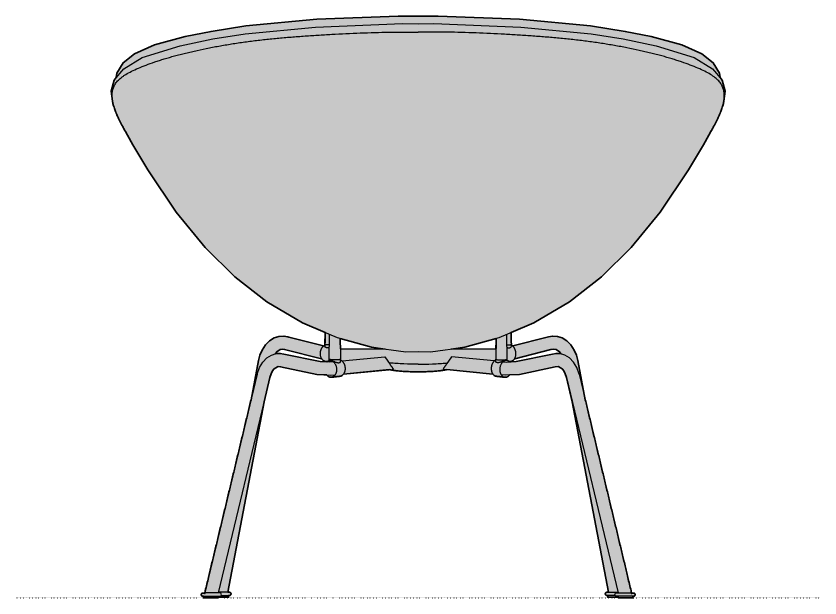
# Model space of a CAD drawing. Header units: millimetres. Extents: x 0 to 2157, y -1316 to 708.
# Drawn here: x 0 to 979, y -1316 to -608 of the extents above; entities that cross this region are included whole.
import ezdxf

# ---------------------------------------------------------------- set-up
doc = ezdxf.new("R2010")
doc.units = ezdxf.units.MM
doc.linetypes.add('Dots', pattern=[1, 0, -1])
doc.layers.add('Blocks', color=7, linetype='Continuous')
doc.layers.add('Blocks$Fill', color=7, linetype='Continuous', true_color=0xffffff)
for name, color, linetype, lineweight, true_color in [('Blocks$Inner', 7, 'Continuous', 25, 0x007f00), ('Blocks$Outline', 7, 'Continuous', 35, 0xff3f3f), ('Groud', 7, 'Dots', 25, 0x243775)]:
    doc.layers.add(name, color=color, linetype=linetype, lineweight=lineweight, true_color=true_color)

# ---------------------------------------------------------------- blocks, each defined once
blk = doc.blocks.new('Pot Back')
at = {"layer": 'Blocks$Fill'}
h = blk.add_hatch(color=256, dxfattribs=at)
h.paths.add_polyline_path([(-36.47, 633.69), (-37.02, 639.04), (-44.95, 651.76), (-58.76, 662.67), (-82.96, 673.7), (-120.54, 683.94), (-151.86, 690), (-194.46, 696.57), (-280.65, 705), (-380.09, 708.55), (-404.07, 708.63), (-428.44, 708.55), (-527.88, 705), (-614.07, 696.57), (-656.67, 690), (-687.99, 683.94), (-725.57, 673.7), (-749.77, 662.67), (-763.58, 651.76), (-771.51, 639.04), (-772.06, 633.69), (-774.74, 630.54), (-778.28, 617.32), (-777.07, 608.12), (-777, 607.47), (-776.82, 606.18), (-776.3, 602.22), (-775.38, 599.52), (-774.78, 597.51), (-774.36, 596.21), (-773.91, 594.9), (-772.92, 592.23), (-772.62, 591.47), (-772.62, 591.45), (-772.53, 591.25), (-771.45, 588.64), (-770.59, 586.7), (-769.23, 583.77), (-767.73, 580.7), (-764.27, 574.1), (-761.94, 569.89), (-733.75, 521.43), (-699.07, 469.96), (-663.89, 426.82), (-627.54, 390.89), (-588.57, 360.67), (-545.25, 335.21), (-517.61, 323.31), (-517.82, 308.8), (-517.82, 306.75), (-562.03, 317.77), (-562.9, 317.88), (-567.76, 318.9), (-573.86, 318.55), (-579.8, 316.61), (-585.36, 313.12), (-590.35, 308.12), (-594.53, 301.66), (-597.09, 295.59), (-598.74, 289.28), (-607.93, 241.18), (-664.33, 6), (-666.77, 5.96), (-666.82, 5.96), (-666.87, 5.95), (-666.91, 5.94), (-666.96, 5.93), (-667.01, 5.92), (-667.06, 5.91), (-667.1, 5.9), (-667.15, 5.89), (-667.2, 5.87), (-667.25, 5.86), (-667.29, 5.84), (-667.34, 5.82), (-667.39, 5.8), (-667.43, 5.78), (-667.48, 5.76), (-667.52, 5.74), (-667.56, 5.71), (-667.61, 5.69), (-667.65, 5.66), (-667.69, 5.63), (-667.73, 5.61), (-667.77, 5.58), (-667.81, 5.55), (-667.85, 5.52), (-667.89, 5.48), (-667.92, 5.45), (-667.96, 5.42), (-667.99, 5.38), (-668.03, 5.35), (-668.06, 5.31), (-668.09, 5.28), (-668.12, 5.24), (-668.15, 5.2), (-668.18, 5.16), (-668.21, 5.12), (-668.24, 5.08), (-668.27, 5.04), (-668.29, 5), (-668.32, 4.96), (-668.34, 4.92), (-668.36, 4.87), (-668.38, 4.83), (-668.41, 4.78), (-668.42, 4.74), (-668.44, 4.69), (-668.46, 4.64), (-668.48, 4.6), (-668.49, 4.55), (-668.5, 4.5), (-668.52, 4.45), (-668.53, 4.4), (-668.54, 4.36), (-668.55, 4.31), (-668.55, 4.26), (-668.56, 4.21), (-668.57, 4.16), (-668.57, 4.11), (-668.57, 4.06), (-668.57, 4.01), (-668.57, 3.96), (-668.57, 3.91), (-668.57, 3.87), (-668.57, 3.82), (-668.56, 3.77), (-668.56, 3.72), (-668.55, 3.67), (-668.54, 3.63), (-668.53, 3.58), (-668.52, 3.53), (-668.51, 3.48), (-668.5, 3.44), (-668.48, 3.39), (-668.47, 3.34), (-668.45, 3.3), (-668.43, 3.25), (-668.42, 3.2), (-668.4, 3.16), (-668.37, 3.11), (-668.35, 3.07), (-668.33, 3.02), (-668.3, 2.98), (-668.28, 2.94), (-668.25, 2.9), (-668.22, 2.85), (-668.19, 2.81), (-668.17, 2.77), (-668.13, 2.74), (-668.1, 2.7), (-668.07, 2.66), (-668.04, 2.62), (-668, 2.59), (-667.97, 2.55), (-667.93, 2.52), (-667.9, 2.49), (-667.86, 2.46), (-667.82, 2.43), (-667.79, 2.4), (-667.75, 2.37), (-667.71, 2.34), (-667.67, 2.31), (-667.63, 2.29), (-667.58, 2.26), (-667.54, 2.24), (-667.5, 2.21), (-667.45, 2.19), (-667.41, 2.17), (-667.36, 2.15), (-667.32, 2.13), (-667.27, 2.12), (-667.22, 2.1), (-667.18, 2.08), (-667.13, 2.07), (-667.08, 2.06), (-667.03, 2.04), (-666.98, 2.03), (-666.93, 2.02), (-666.88, 2.02), (-666.84, 2.01), (-666.79, 2), (-666.74, 2), (-666.69, 2), (-666.64, 1.99), (-666.59, 1.99), (-666.54, 1.99), (-666.49, 2), (-666.44, 2), (-666.4, 2), (-666.35, 2.01), (-665.96, 2.01), (-665.96, 0), (-647.96, 0), (-647.96, 0.87), (-635.27, 0.87), (-635.27, 3.01), (-634.54, 3.01), (-634.49, 3), (-634.44, 2.99), (-634.4, 2.99), (-634.35, 2.98), (-634.3, 2.98), (-634.25, 2.98), (-634.2, 2.98), (-634.15, 2.98), (-634.1, 2.98), (-634.05, 2.99), (-634, 2.99), (-633.95, 3), (-633.9, 3), (-633.85, 3.01), (-633.8, 3.02), (-633.76, 3.03), (-633.71, 3.05), (-633.66, 3.06), (-633.61, 3.07), (-633.56, 3.09), (-633.52, 3.11), (-633.47, 3.13), (-633.43, 3.15), (-633.38, 3.17), (-633.34, 3.19), (-633.29, 3.21), (-633.25, 3.23), (-633.21, 3.26), (-633.17, 3.28), (-633.12, 3.31), (-633.09, 3.34), (-633.05, 3.37), (-633.01, 3.4), (-632.97, 3.43), (-632.93, 3.46), (-632.9, 3.49), (-632.86, 3.52), (-632.83, 3.56), (-632.79, 3.59), (-632.76, 3.63), (-632.73, 3.67), (-632.69, 3.71), (-632.66, 3.75), (-632.63, 3.79), (-632.61, 3.83), (-632.58, 3.87), (-632.55, 3.91), (-632.53, 3.95), (-632.5, 4), (-632.48, 4.04), (-632.46, 4.09), (-632.44, 4.13), (-632.42, 4.18), (-632.4, 4.22), (-632.38, 4.27), (-632.36, 4.32), (-632.35, 4.36), (-632.33, 4.41), (-632.32, 4.46), (-632.31, 4.51), (-632.3, 4.55), (-632.29, 4.6), (-632.29, 4.65), (-632.28, 4.7), (-632.27, 4.75), (-632.27, 4.79), (-632.27, 4.84), (-632.27, 4.89), (-632.27, 4.94), (-632.27, 4.99), (-632.27, 5.04), (-632.27, 5.09), (-632.28, 5.14), (-632.28, 5.19), (-632.29, 5.23), (-632.3, 5.28), (-632.31, 5.33), (-632.32, 5.38), (-632.33, 5.43), (-632.35, 5.48), (-632.36, 5.53), (-632.38, 5.57), (-632.39, 5.62), (-632.41, 5.67), (-632.43, 5.71), (-632.45, 5.76), (-632.47, 5.8), (-632.5, 5.85), (-632.52, 5.89), (-632.55, 5.93), (-632.57, 5.97), (-632.6, 6.01), (-632.63, 6.05), (-632.66, 6.09), (-632.69, 6.13), (-632.72, 6.17), (-632.75, 6.21), (-632.78, 6.24), (-632.81, 6.28), (-632.85, 6.31), (-632.88, 6.35), (-632.92, 6.38), (-632.96, 6.41), (-632.99, 6.44), (-633.03, 6.47), (-633.07, 6.5), (-633.11, 6.53), (-633.15, 6.56), (-633.2, 6.59), (-633.24, 6.61), (-633.28, 6.64), (-633.33, 6.66), (-633.37, 6.68), (-633.42, 6.7), (-633.46, 6.72), (-633.51, 6.74), (-633.56, 6.76), (-633.6, 6.77), (-633.65, 6.79), (-633.7, 6.8), (-633.75, 6.81), (-633.79, 6.83), (-633.84, 6.84), (-633.89, 6.84), (-633.94, 6.85), (-633.99, 6.86), (-634.04, 6.86), (-634.08, 6.87), (-636.13, 6.87), (-592.08, 238.66), (-584.9, 268.59), (-583.5, 272.89), (-581.58, 276.52), (-580.14, 278.41), (-578.47, 280), (-575.01, 281.73), (-571.8, 281.62), (-527.61, 272.25), (-515.74, 271.52), (-515.58, 271.33), (-515.42, 271.14), (-515.25, 270.96), (-515.08, 270.79), (-514.91, 270.62), (-514.73, 270.46), (-514.55, 270.31), (-514.37, 270.16), (-514.19, 270.02), (-514, 269.89), (-513.81, 269.76), (-513.63, 269.64), (-513.44, 269.53), (-513.25, 269.43), (-513.06, 269.33), (-512.86, 269.24), (-512.67, 269.16), (-512.48, 269.08), (-512.29, 269.01), (-512.1, 268.95), (-511.91, 268.9), (-511.72, 268.85), (-511.53, 268.81), (-511.34, 268.78), (-511.15, 268.76), (-510.97, 268.74), (-510.78, 268.72), (-510.6, 268.72), (-510.42, 268.72), (-510.24, 268.72), (-510.06, 268.73), (-509.89, 268.75), (-499.53, 269.95), (-499.39, 269.96), (-499.25, 269.99), (-499.11, 270.01), (-498.97, 270.04), (-498.83, 270.08), (-498.68, 270.11), (-498.54, 270.16), (-498.4, 270.2), (-498.26, 270.25), (-498.11, 270.31), (-497.97, 270.37), (-497.83, 270.44), (-497.69, 270.51), (-497.55, 270.58), (-497.41, 270.66), (-497.27, 270.74), (-497.13, 270.83), (-496.99, 270.92), (-496.85, 271.02), (-496.72, 271.12), (-496.58, 271.23), (-496.45, 271.34), (-496.32, 271.45), (-496.19, 271.57), (-496.06, 271.7), (-495.94, 271.83), (-495.81, 271.96), (-495.69, 272.1), (-495.57, 272.24), (-495.45, 272.39), (-495.34, 272.54), (-495.22, 272.69), (-439.09, 278.06), (-437.71, 277.76), (-436.17, 277.47), (-434.46, 277.19), (-432.6, 276.92), (-428.47, 276.45), (-423.9, 276.05), (-419.06, 275.75), (-414.08, 275.54), (-404.26, 275.38), (-394.45, 275.54), (-389.47, 275.75), (-384.63, 276.05), (-380.06, 276.45), (-375.93, 276.92), (-374.07, 277.19), (-372.36, 277.47), (-370.82, 277.76), (-369.44, 278.06), (-313.31, 272.69), (-313.19, 272.54), (-313.08, 272.39), (-312.96, 272.24), (-312.84, 272.1), (-312.72, 271.96), (-312.59, 271.83), (-312.47, 271.7), (-312.34, 271.57), (-312.21, 271.45), (-312.08, 271.34), (-311.95, 271.23), (-311.81, 271.12), (-311.68, 271.02), (-311.54, 270.92), (-311.4, 270.83), (-311.26, 270.74), (-311.12, 270.66), (-310.98, 270.58), (-310.84, 270.51), (-310.7, 270.44), (-310.56, 270.37), (-310.42, 270.31), (-310.27, 270.25), (-310.13, 270.2), (-309.99, 270.16), (-309.85, 270.11), (-309.7, 270.08), (-309.56, 270.04), (-309.42, 270.01), (-309.28, 269.99), (-309.14, 269.96), (-309, 269.95), (-298.64, 268.75), (-298.47, 268.73), (-298.29, 268.72), (-298.11, 268.72), (-297.93, 268.72), (-297.75, 268.72), (-297.56, 268.74), (-297.38, 268.76), (-297.19, 268.78), (-297, 268.81), (-296.81, 268.85), (-296.62, 268.9), (-296.43, 268.95), (-296.24, 269.01), (-296.05, 269.08), (-295.86, 269.16), (-295.67, 269.24), (-295.47, 269.33), (-295.28, 269.43), (-295.09, 269.53), (-294.9, 269.64), (-294.72, 269.76), (-294.53, 269.89), (-294.34, 270.02), (-294.16, 270.16), (-293.98, 270.31), (-293.8, 270.46), (-293.62, 270.62), (-293.45, 270.79), (-293.28, 270.96), (-293.11, 271.14), (-292.95, 271.33), (-292.79, 271.52), (-280.92, 272.25), (-237.21, 281.62), (-233.52, 281.73), (-230.06, 280), (-228.39, 278.41), (-226.95, 276.52), (-225.03, 272.89), (-223.63, 268.59), (-216.45, 238.66), (-172.4, 6.87), (-174.45, 6.87), (-174.49, 6.86), (-174.54, 6.86), (-174.59, 6.85), (-174.64, 6.84), (-174.69, 6.84), (-174.74, 6.83), (-174.78, 6.81), (-174.83, 6.8), (-174.88, 6.79), (-174.93, 6.77), (-174.97, 6.76), (-175.02, 6.74), (-175.07, 6.72), (-175.11, 6.7), (-175.16, 6.68), (-175.2, 6.66), (-175.25, 6.64), (-175.29, 6.61), (-175.33, 6.59), (-175.38, 6.56), (-175.42, 6.53), (-175.46, 6.5), (-175.5, 6.47), (-175.54, 6.44), (-175.57, 6.41), (-175.61, 6.38), (-175.65, 6.35), (-175.68, 6.31), (-175.72, 6.28), (-175.75, 6.24), (-175.78, 6.21), (-175.81, 6.17), (-175.84, 6.13), (-175.87, 6.09), (-175.9, 6.05), (-175.93, 6.01), (-175.96, 5.97), (-175.98, 5.93), (-176.01, 5.89), (-176.03, 5.85), (-176.06, 5.8), (-176.08, 5.76), (-176.1, 5.71), (-176.12, 5.67), (-176.14, 5.62), (-176.15, 5.57), (-176.17, 5.53), (-176.18, 5.48), (-176.2, 5.43), (-176.21, 5.38), (-176.22, 5.33), (-176.23, 5.28), (-176.24, 5.23), (-176.25, 5.19), (-176.25, 5.14), (-176.26, 5.09), (-176.26, 5.04), (-176.26, 4.99), (-176.26, 4.94), (-176.26, 4.89), (-176.26, 4.84), (-176.26, 4.79), (-176.26, 4.75), (-176.25, 4.7), (-176.24, 4.65), (-176.24, 4.6), (-176.23, 4.55), (-176.22, 4.51), (-176.21, 4.46), (-176.19, 4.41), (-176.18, 4.36), (-176.17, 4.32), (-176.15, 4.27), (-176.13, 4.22), (-176.11, 4.18), (-176.09, 4.13), (-176.07, 4.09), (-176.05, 4.04), (-176.03, 4), (-176, 3.95), (-175.98, 3.91), (-175.95, 3.87), (-175.92, 3.83), (-175.9, 3.79), (-175.87, 3.75), (-175.83, 3.71), (-175.8, 3.67), (-175.77, 3.63), (-175.74, 3.59), (-175.7, 3.56), (-175.67, 3.52), (-175.63, 3.49), (-175.6, 3.46), (-175.56, 3.43), (-175.52, 3.4), (-175.48, 3.37), (-175.44, 3.34), (-175.41, 3.31), (-175.36, 3.28), (-175.32, 3.26), (-175.28, 3.23), (-175.24, 3.21), (-175.19, 3.19), (-175.15, 3.17), (-175.1, 3.15), (-175.06, 3.13), (-175.01, 3.11), (-174.97, 3.09), (-174.92, 3.07), (-174.87, 3.06), (-174.82, 3.05), (-174.77, 3.03), (-174.73, 3.02), (-174.68, 3.01), (-174.63, 3), (-174.58, 3), (-174.53, 2.99), (-174.48, 2.99), (-174.43, 2.98), (-174.38, 2.98), (-174.33, 2.98), (-174.28, 2.98), (-174.23, 2.98), (-174.18, 2.98), (-174.13, 2.99), (-174.09, 2.99), (-174.04, 3), (-173.99, 3.01), (-173.26, 3.01), (-173.26, 0.87), (-160.57, 0.87), (-160.57, 0), (-142.57, 0), (-142.57, 2.01), (-142.18, 2.01), (-142.13, 2), (-142.09, 2), (-142.04, 2), (-141.99, 1.99), (-141.94, 1.99), (-141.89, 1.99), (-141.84, 2), (-141.79, 2), (-141.74, 2), (-141.69, 2.01), (-141.65, 2.02), (-141.6, 2.02), (-141.55, 2.03), (-141.5, 2.04), (-141.45, 2.06), (-141.4, 2.07), (-141.35, 2.08), (-141.31, 2.1), (-141.26, 2.12), (-141.21, 2.13), (-141.17, 2.15), (-141.12, 2.17), (-141.08, 2.19), (-141.03, 2.21), (-140.99, 2.24), (-140.95, 2.26), (-140.9, 2.29), (-140.86, 2.31), (-140.82, 2.34), (-140.78, 2.37), (-140.74, 2.4), (-140.71, 2.43), (-140.67, 2.46), (-140.63, 2.49), (-140.6, 2.52), (-140.56, 2.55), (-140.53, 2.59), (-140.49, 2.62), (-140.46, 2.66), (-140.43, 2.7), (-140.4, 2.74), (-140.36, 2.77), (-140.33, 2.81), (-140.31, 2.85), (-140.28, 2.9), (-140.25, 2.94), (-140.23, 2.98), (-140.2, 3.02), (-140.18, 3.07), (-140.16, 3.11), (-140.13, 3.16), (-140.11, 3.2), (-140.1, 3.25), (-140.08, 3.3), (-140.06, 3.34), (-140.05, 3.39), (-140.03, 3.44), (-140.02, 3.48), (-140.01, 3.53), (-140, 3.58), (-139.99, 3.63), (-139.98, 3.67), (-139.97, 3.72), (-139.97, 3.77), (-139.96, 3.82), (-139.96, 3.87), (-139.96, 3.91), (-139.96, 3.96), (-139.96, 4.01), (-139.96, 4.06), (-139.96, 4.11), (-139.96, 4.16), (-139.97, 4.21), (-139.98, 4.26), (-139.98, 4.31), (-139.99, 4.36), (-140, 4.4), (-140.01, 4.45), (-140.03, 4.5), (-140.04, 4.55), (-140.05, 4.6), (-140.07, 4.64), (-140.09, 4.69), (-140.11, 4.74), (-140.12, 4.78), (-140.15, 4.83), (-140.17, 4.87), (-140.19, 4.92), (-140.21, 4.96), (-140.24, 5), (-140.26, 5.04), (-140.29, 5.08), (-140.32, 5.12), (-140.35, 5.16), (-140.38, 5.2), (-140.41, 5.24), (-140.44, 5.28), (-140.47, 5.31), (-140.5, 5.35), (-140.54, 5.38), (-140.57, 5.42), (-140.61, 5.45), (-140.64, 5.48), (-140.68, 5.52), (-140.72, 5.55), (-140.76, 5.58), (-140.8, 5.61), (-140.84, 5.63), (-140.88, 5.66), (-140.92, 5.69), (-140.97, 5.71), (-141.01, 5.74), (-141.05, 5.76), (-141.1, 5.78), (-141.14, 5.8), (-141.19, 5.82), (-141.24, 5.84), (-141.28, 5.86), (-141.33, 5.87), (-141.38, 5.89), (-141.43, 5.9), (-141.47, 5.91), (-141.52, 5.92), (-141.57, 5.93), (-141.62, 5.94), (-141.66, 5.95), (-141.71, 5.96), (-141.76, 5.96), (-144.2, 6), (-200.6, 241.18), (-209.79, 289.28), (-211.44, 295.59), (-214, 301.66), (-218.18, 308.12), (-223.17, 313.12), (-228.73, 316.61), (-234.67, 318.55), (-240.77, 318.9), (-245.63, 317.88), (-290.71, 306.75), (-290.71, 308.8), (-290.92, 323.31), (-263.28, 335.21), (-219.96, 360.67), (-180.99, 390.89), (-144.64, 426.82), (-109.46, 469.96), (-74.78, 521.43), (-56.74, 551.84), (-46.59, 569.89), (-44.26, 574.1), (-40.8, 580.7), (-39.3, 583.77), (-37.94, 586.7), (-37.08, 588.64), (-36, 591.25), (-35.91, 591.45), (-35.91, 591.47), (-35.61, 592.23), (-34.62, 594.9), (-34.17, 596.21), (-33.75, 597.51), (-33.15, 599.52), (-32.23, 602.22), (-31.71, 606.18), (-31.53, 607.47), (-31.46, 608.12), (-30.25, 617.32), (-33.79, 630.54)], flags=0)
h.paths.add_polyline_path([(-521.86, 291.36), (-521.75, 291.18), (-521.64, 290.99), (-521.52, 290.81), (-521.4, 290.64), (-521.27, 290.47), (-521.14, 290.31), (-521.01, 290.15), (-520.88, 290), (-520.74, 289.85), (-520.6, 289.71), (-520.46, 289.57), (-520.32, 289.44), (-520.17, 289.32), (-520.03, 289.2), (-519.88, 289.08), (-519.73, 288.98), (-519.58, 288.87), (-519.43, 288.78), (-519.27, 288.69), (-519.12, 288.6), (-518.97, 288.53), (-518.81, 288.45), (-518.65, 288.39), (-518.5, 288.32), (-518.34, 288.27), (-518.19, 288.22), (-518.03, 288.17), (-517.88, 288.13), (-517.72, 288.1), (-517.57, 288.07), (-517.41, 288.05), (-517.26, 288.03), (-515.22, 287.81), (-515.35, 287.69), (-515.48, 287.58), (-515.61, 287.46), (-515.74, 287.34), (-523.79, 287.77), (-567.78, 297.06), (-572.23, 297.83), (-577.08, 297.61), (-578.51, 297.18), (-577.8, 298.19), (-576, 300.09), (-574.17, 301.49), (-572.37, 302.4), (-569.52, 302.96), (-567.08, 302.57)], flags=0)
h.paths.add_polyline_path([(-499.05, 303.37), (-499.22, 315.95), (-461.02, 305.27), (-444.66, 303.16)], flags=0)
h.paths.add_polyline_path([(-286.67, 291.36), (-242.51, 302.37), (-239.01, 302.96), (-236.16, 302.4), (-234.36, 301.49), (-232.53, 300.09), (-230.73, 298.19), (-230.02, 297.18), (-231.45, 297.61), (-236.3, 297.83), (-240.75, 297.06), (-284.74, 287.77), (-292.79, 287.34), (-292.92, 287.46), (-293.05, 287.58), (-293.18, 287.69), (-293.31, 287.81), (-291.27, 288.03), (-291.12, 288.05), (-290.96, 288.07), (-290.81, 288.1), (-290.65, 288.13), (-290.5, 288.17), (-290.34, 288.22), (-290.19, 288.27), (-290.03, 288.32), (-289.88, 288.39), (-289.72, 288.45), (-289.56, 288.53), (-289.41, 288.6), (-289.26, 288.69), (-289.1, 288.78), (-288.95, 288.87), (-288.8, 288.98), (-288.65, 289.08), (-288.5, 289.2), (-288.36, 289.32), (-288.21, 289.44), (-288.07, 289.57), (-287.93, 289.71), (-287.79, 289.85), (-287.65, 290), (-287.52, 290.15), (-287.39, 290.31), (-287.26, 290.47), (-287.13, 290.64), (-287.01, 290.81), (-286.89, 290.99), (-286.78, 291.18)], flags=0)
h.paths.add_polyline_path([(-309.48, 303.37), (-363.87, 303.16), (-347.51, 305.27), (-309.31, 315.95)], flags=0)
at = {"layer": 'Blocks$Inner'}
for p, q in [((-499.22, 315.95), (-498.89, 290.69)), ((-309.31, 315.95), (-309.64, 290.69)), ((-523.76, 287.77), (-567.78, 297.06)), ((-499.05, 303.37), (-444.66, 303.16)), ((-309.48, 303.37), (-363.87, 303.16)), ((-284.77, 287.77), (-240.75, 297.06)), ((-511.97, 287.13), (-523.79, 287.77)), ((-515.22, 287.81), (-517.26, 288.03)), ((-507.59, 287.57), (-511.97, 287.13)), ((-498.89, 288.35), (-498.89, 290.69)), ((-497.06, 288.61), (-445.05, 293.78)), ((-311.47, 288.61), (-363.48, 293.78)), ((-309.64, 288.35), (-309.64, 290.69)), ((-300.94, 287.57), (-296.56, 287.13)), ((-296.56, 287.13), (-284.74, 287.77)), ((-293.31, 287.81), (-291.27, 288.03)), ((-495.22, 272.69), (-435.55, 278.4)), ((-313.31, 272.69), (-372.98, 278.4)), ((-510.53, 271.23), (-505.43, 271.72)), ((-499.53, 269.95), (-509.89, 268.75)), ((-309, 269.95), (-298.64, 268.75)), ((-298, 271.23), (-303.1, 271.72)), ((-636.13, 6.87), (-592.07, 238.68)), ((-172.4, 6.87), (-216.46, 238.68)), ((-666.35, 2.01), (-646.2, 2.01)), ((-644.2, 3.01), (-634.54, 3.01)), ((-164.33, 3.01), (-173.99, 3.01)), ((-142.18, 2.01), (-162.33, 2.01))]:
    blk.add_line(p, q, dxfattribs=at)
for points in [[(-772.06, 633.69), (-771.51, 639.04), (-763.58, 651.76), (-749.77, 662.67), (-725.57, 673.7), (-687.99, 683.94), (-656.67, 690), (-614.07, 696.57), (-527.88, 705), (-428.44, 708.55), (-404.07, 708.63), (-380.09, 708.55), (-280.65, 705), (-194.46, 696.57), (-151.86, 690), (-120.54, 683.94), (-82.96, 673.7), (-58.76, 662.67), (-44.95, 651.76), (-37.02, 639.04), (-36.47, 633.69)], [(-772.25, 590.55), (-772.62, 591.45), (-776.3, 602.22), (-778.28, 617.32), (-774.74, 630.54), (-762.96, 644.4), (-740.52, 658.15), (-694.25, 672.56), (-654.25, 681), (-615.19, 686.9), (-529.24, 695.31), (-423.41, 699.47), (-404.26, 699.1), (-385.11, 699.47), (-279.29, 695.31), (-193.34, 686.9), (-154.28, 681), (-114.28, 672.56), (-68.01, 658.15), (-45.57, 644.4), (-33.79, 630.54), (-30.25, 617.32), (-32.23, 602.22), (-35.91, 591.45), (-36.28, 590.55)], [(-761.97, 569.94), (-761.94, 569.89), (-761, 568.21), (-758.47, 563.68), (-751.79, 551.84), (-733.75, 521.43), (-699.07, 469.96), (-663.89, 426.82), (-627.54, 390.89), (-588.57, 360.67), (-545.25, 335.21), (-502.88, 316.97), (-461.02, 305.27), (-419.14, 299.86), (-404.26, 300.21), (-389.39, 299.86), (-347.51, 305.27), (-305.65, 316.97), (-263.28, 335.21), (-219.96, 360.67), (-180.99, 390.89), (-144.64, 426.82), (-109.46, 469.96), (-74.78, 521.43), (-56.74, 551.84), (-50.06, 563.68), (-47.53, 568.21), (-46.59, 569.89), (-46.56, 569.94)], [(-517.82, 306.46), (-517.82, 308.8), (-517.61, 323.31)], [(-290.71, 306.46), (-290.71, 308.8), (-290.92, 323.31)], [(-607.93, 241.15), (-598.74, 289.28), (-597.09, 295.59), (-594.53, 301.66), (-590.35, 308.12), (-585.36, 313.12), (-579.8, 316.61), (-573.86, 318.55), (-567.76, 318.9), (-562.9, 317.88), (-562.03, 317.77), (-517.82, 306.75)], [(-512.89, 289), (-512.88, 290.69), (-512.48, 321.11)], [(-295.64, 289), (-295.65, 290.69), (-296.05, 321.11)], [(-200.6, 241.15), (-209.79, 289.28), (-211.44, 295.59), (-214, 301.66), (-218.18, 308.12), (-223.17, 313.12), (-228.73, 316.61), (-234.67, 318.55), (-240.77, 318.9), (-245.63, 317.88), (-290.71, 306.75)], [(-600.41, 272.51), (-597.63, 280.5), (-593.59, 287.23), (-588.6, 292.39), (-583.04, 295.82), (-577.08, 297.61), (-572.23, 297.83), (-567.78, 297.06)], [(-578.58, 297.09), (-577.8, 298.19), (-576, 300.09), (-574.17, 301.49), (-572.37, 302.4), (-569.52, 302.96), (-567.08, 302.57), (-521.86, 291.36)], [(-229.95, 297.09), (-230.73, 298.19), (-232.53, 300.09), (-234.36, 301.49), (-236.16, 302.4), (-239.01, 302.96), (-242.51, 302.37), (-286.67, 291.36)], [(-208.12, 272.51), (-210.9, 280.5), (-214.94, 287.23), (-219.93, 292.39), (-225.49, 295.82), (-231.45, 297.61), (-236.3, 297.83), (-240.75, 297.06)], [(-527.6, 272.24), (-571.8, 281.62), (-575.01, 281.73), (-578.47, 280), (-580.14, 278.41), (-581.58, 276.52), (-583.5, 272.89), (-584.9, 268.59), (-647.87, 6)], [(-237.21, 281.62), (-280.93, 272.24)], [(-237.21, 281.62), (-233.52, 281.73), (-230.06, 280), (-228.39, 278.41), (-226.95, 276.52), (-225.03, 272.89), (-223.63, 268.59), (-160.66, 6)], [(-600.41, 272.5), (-664.33, 6), (-666.77, 5.96)], [(-527.61, 272.25), (-510.69, 271.21), (-510.53, 271.23)], [(-280.92, 272.25), (-297.84, 271.21), (-298, 271.23)], [(-208.12, 272.5), (-144.2, 6), (-141.76, 5.96)], [(-647.96, 2.01), (-647.96, 0), (-665.96, 0), (-665.96, 2.01)], [(-645.74, 6), (-647.8, 6), (-664.33, 6)], [(-635.27, 3.01), (-635.27, 0.87), (-647.96, 0.87)], [(-634.08, 6.87), (-636.14, 6.87), (-647.67, 6.87)], [(-174.45, 6.87), (-172.39, 6.87), (-160.86, 6.87)], [(-173.26, 3.01), (-173.26, 0.87), (-160.57, 0.87)], [(-162.79, 6), (-160.73, 6), (-144.2, 6)], [(-160.57, 2.01), (-160.57, 0), (-142.57, 0), (-142.57, 2.01)]]:
    blk.add_lwpolyline(points, dxfattribs=at)
for centre, radius, start, end in [((-666.59, 3.98), 1.99, 95.30542, 276.8883), ((-645.94, 4), 2.01, 262.70793, 84.31414), ((-634.21, 4.93), 1.95, 260.32259, 86.20787)]:
    blk.add_arc(centre, radius, start, end, dxfattribs=at)
at = {"layer": 'Blocks$Inner', "extrusion": (0, 0, -1)}
for centre, radius, start, end in [((174.32, 4.93), 1.95, 260.32259, 86.20787), ((162.59, 4), 2.01, 262.70793, 84.31414), ((141.94, 3.98), 1.99, 95.30542, 276.8883)]:
    blk.add_arc(centre, radius, start, end, dxfattribs=at)
at = {"layer": 'Blocks$Inner'}
for points, knots in [([(-760.2, 566.83), (-761.67, 569.38), (-764.37, 574.21), (-767.83, 580.8), (-770.68, 586.78), (-773, 592.27), (-774.87, 597.55), (-775.99, 601.72), (-776.64, 605), (-777.02, 607.47), (-777.25, 609.9), (-777.29, 612.22), (-777.16, 614.49), (-776.89, 616.8), (-776.42, 619.06), (-775.7, 621.19), (-774.76, 623.3), (-773.62, 625.47), (-772.22, 627.61), (-770.5, 629.62), (-768.45, 631.58), (-766.12, 633.62), (-763.46, 635.65), (-759.48, 638.26), (-753.63, 641.38), (-745.4, 645.17), (-735.96, 648.95), (-727.16, 652.15), (-719.6, 654.64), (-713.65, 656.49), (-707.46, 658.31), (-701.07, 660.13), (-694.47, 661.89), (-687.62, 663.56), (-680.59, 665.19), (-671.05, 667.38), (-658.71, 669.96), (-643.37, 672.84), (-630.24, 675.03), (-619.51, 676.61), (-611.4, 677.75), (-603.22, 678.8), (-594.93, 679.72), (-586.59, 680.58), (-578.21, 681.43), (-569.78, 682.23), (-558.45, 683.18), (-544.2, 684.24), (-526.99, 685.43), (-503.88, 686.77), (-474.79, 688.3), (-439.6, 689.1), (-416.1, 689.21), (-404.32, 689.15)], [0.40625, 0.40625, 0.40625, 0.40625, 0.421875, 0.4375, 0.453125, 0.46875, 0.484375, 0.5, 0.5078125, 0.515625, 0.5234375, 0.53125, 0.5390625, 0.546875, 0.5546875, 0.5625, 0.5703125, 0.578125, 0.5859375, 0.59375, 0.6015625, 0.609375, 0.6171875, 0.625, 0.640625, 0.65625, 0.671875, 0.6875, 0.6953125, 0.703125, 0.7109375, 0.71875, 0.7265625, 0.734375, 0.7421875, 0.75, 0.765625, 0.78125, 0.796875, 0.8046875, 0.8125, 0.8203125, 0.828125, 0.8359375, 0.84375, 0.8515625, 0.859375, 0.875, 0.890625, 0.90625, 0.9375, 0.96875, 1, 1, 1, 1]), ([(-48.33, 566.83), (-46.86, 569.38), (-44.16, 574.21), (-40.7, 580.8), (-37.85, 586.78), (-35.53, 592.27), (-33.66, 597.55), (-32.54, 601.72), (-31.88, 605), (-31.51, 607.47), (-31.28, 609.9), (-31.24, 612.22), (-31.37, 614.49), (-31.64, 616.8), (-32.11, 619.06), (-32.83, 621.19), (-33.77, 623.3), (-34.91, 625.47), (-36.31, 627.61), (-38.03, 629.62), (-40.08, 631.58), (-42.41, 633.62), (-45.07, 635.65), (-49.05, 638.26), (-54.9, 641.38), (-63.13, 645.17), (-72.57, 648.95), (-81.37, 652.15), (-88.93, 654.64), (-94.88, 656.49), (-101.07, 658.31), (-107.46, 660.13), (-114.06, 661.89), (-120.91, 663.56), (-127.94, 665.19), (-137.48, 667.38), (-149.82, 669.96), (-165.16, 672.84), (-178.29, 675.03), (-189.02, 676.61), (-197.13, 677.75), (-205.31, 678.8), (-213.6, 679.72), (-221.94, 680.58), (-230.32, 681.43), (-238.75, 682.23), (-250.08, 683.18), (-264.33, 684.24), (-281.54, 685.43), (-304.65, 686.77), (-333.74, 688.3), (-368.93, 689.1), (-392.43, 689.21), (-404.21, 689.15)], [0.40625, 0.40625, 0.40625, 0.40625, 0.421875, 0.4375, 0.453125, 0.46875, 0.484375, 0.5, 0.5078125, 0.515625, 0.5234375, 0.53125, 0.5390625, 0.546875, 0.5546875, 0.5625, 0.5703125, 0.578125, 0.5859375, 0.59375, 0.6015625, 0.609375, 0.6171875, 0.625, 0.640625, 0.65625, 0.671875, 0.6875, 0.6953125, 0.703125, 0.7109375, 0.71875, 0.7265625, 0.734375, 0.7421875, 0.75, 0.765625, 0.78125, 0.796875, 0.8046875, 0.8125, 0.8203125, 0.828125, 0.8359375, 0.84375, 0.8515625, 0.859375, 0.875, 0.890625, 0.90625, 0.9375, 0.96875, 1, 1, 1, 1]), ([(-514.32, 304.62), (-514.52, 304.61), (-514.91, 304.6), (-515.64, 304.67), (-516.28, 304.83), (-516.81, 305.07), (-517.14, 305.27), (-517.37, 305.45), (-517.5, 305.58), (-517.56, 305.65), (-517.59, 305.69), (-517.82, 306.46)], [0.25, 0.25, 0.25, 0.25, 0.28125, 0.3125, 0.375, 0.40625, 0.4375, 0.46875, 0.484375, 0.4921875, 0.5, 0.5, 0.5, 0.5]), ([(-515.81, 308.25), (-516.18, 308.3), (-516.94, 308.4), (-517.43, 308.53), (-517.61, 308.61)], [0.6597569, 0.6597569, 0.6597569, 0.6597569, 0.7756667, 0.9899524, 0.9899524, 0.9899524, 0.9899524]), ([(-512.66, 308.05), (-513.02, 308.06), (-513.88, 308.1), (-514.94, 308.17), (-515.58, 308.23), (-515.81, 308.25)], [0.3243737, 0.3243737, 0.3243737, 0.3243737, 0.4285714, 0.5714286, 0.6597569, 0.6597569, 0.6597569, 0.6597569]), ([(-512.7, 304.89), (-512.86, 304.84), (-513.19, 304.77), (-513.72, 304.68), (-514.13, 304.63), (-514.32, 304.62)], [0.17112841, 0.17112841, 0.17112841, 0.17112841, 0.1875, 0.21875, 0.25, 0.25, 0.25, 0.25]), ([(-295.87, 308.05), (-295.51, 308.06), (-294.65, 308.1), (-293.59, 308.17), (-292.95, 308.23), (-292.72, 308.25)], [0.3243737, 0.3243737, 0.3243737, 0.3243737, 0.4285714, 0.5714286, 0.6597569, 0.6597569, 0.6597569, 0.6597569]), ([(-295.83, 304.89), (-295.67, 304.84), (-295.34, 304.77), (-294.81, 304.68), (-294.4, 304.63), (-294.21, 304.62)], [0.17112841, 0.17112841, 0.17112841, 0.17112841, 0.1875, 0.21875, 0.25, 0.25, 0.25, 0.25]), ([(-294.21, 304.62), (-294.01, 304.61), (-293.62, 304.6), (-292.89, 304.67), (-292.25, 304.83), (-291.72, 305.07), (-291.39, 305.27), (-291.16, 305.45), (-291.03, 305.58), (-290.97, 305.65), (-290.94, 305.69), (-290.71, 306.46)], [0.25, 0.25, 0.25, 0.25, 0.28125, 0.3125, 0.375, 0.40625, 0.4375, 0.46875, 0.484375, 0.4921875, 0.5, 0.5, 0.5, 0.5]), ([(-292.72, 308.25), (-292.35, 308.3), (-291.59, 308.4), (-291.1, 308.53), (-290.92, 308.61)], [0.6597569, 0.6597569, 0.6597569, 0.6597569, 0.7756667, 0.9899524, 0.9899524, 0.9899524, 0.9899524]), ([(-509.41, 290.02), (-509.85, 290.05), (-510.7, 290.12), (-511.73, 290.25), (-512.46, 290.41), (-512.8, 290.55), (-512.87, 290.64), (-512.88, 290.67)], [26.5894851, 26.5894851, 26.5894851, 26.5894851, 26.7323423, 26.8751994, 27.0180565, 27.1609137, 27.2353005, 27.2353005, 27.2353005, 27.2353005]), ([(-511.96, 289.14), (-511.92, 289.15), (-511.64, 289.19), (-511.01, 289.22), (-509.9, 289.09), (-509.01, 288.85), (-508.54, 288.69)], [0.8018111, 0.8018111, 0.8018111, 0.8018111, 0.8125, 0.875, 0.9375, 1, 1, 1, 1]), ([(-501.56, 290.08), (-501.72, 290.07), (-502.26, 290.03), (-503.33, 289.96), (-505.11, 289.91), (-506.91, 289.92), (-508.11, 289.96), (-508.54, 289.98)], [25.8405014, 25.8405014, 25.8405014, 25.8405014, 25.8792009, 26.022058, 26.1649151, 26.3792009, 26.5048581, 26.5048581, 26.5048581, 26.5048581]), ([(-508.54, 288.69), (-508, 288.53), (-506.98, 288.16), (-505.6, 287.58), (-504.55, 287.15), (-503.87, 286.9), (-503.49, 286.78), (-503.12, 286.67), (-502.65, 286.56), (-501.89, 286.45), (-500.95, 286.43), (-500.13, 286.58), (-499.61, 286.8), (-499.2, 287.06), (-498.88, 287.56), (-498.81, 288.07), (-498.89, 288.35)], [1, 1, 1, 1, 1.0625, 1.125, 1.1875, 1.21875, 1.234375, 1.25, 1.28125, 1.3125, 1.375, 1.4375, 1.46875, 1.5, 1.5625, 1.625, 1.625, 1.625, 1.625]), ([(-499.83, 290.3), (-500.09, 290.25), (-500.62, 290.17), (-501.28, 290.11), (-501.56, 290.08)], [25.5994652, 25.5994652, 25.5994652, 25.5994652, 25.7423223, 25.8405014, 25.8405014, 25.8405014, 25.8405014]), ([(-498.89, 290.69), (-498.89, 290.64), (-499, 290.5), (-499.45, 290.37), (-499.83, 290.3)], [25.2636999, 25.2636999, 25.2636999, 25.2636999, 25.3851795, 25.5994652, 25.5994652, 25.5994652, 25.5994652]), ([(-445.05, 293.78), (-438.63, 284.55), (-438.49, 284.34), (-438.18, 283.85), (-437.93, 283.47), (-437.76, 283.21)], [0, 0, 0, 0, 0.0625, 0.125, 0.25, 0.25, 0.25, 0.25]), ([(-363.48, 293.78), (-369.9, 284.55), (-370.04, 284.34), (-370.35, 283.85), (-370.6, 283.47), (-370.77, 283.21)], [0, 0, 0, 0, 0.0625, 0.125, 0.25, 0.25, 0.25, 0.25]), ([(-299.99, 288.69), (-300.53, 288.53), (-301.55, 288.16), (-302.93, 287.58), (-303.98, 287.15), (-304.66, 286.9), (-305.04, 286.78), (-305.41, 286.67), (-305.88, 286.56), (-306.64, 286.45), (-307.58, 286.43), (-308.4, 286.58), (-308.92, 286.8), (-309.33, 287.06), (-309.65, 287.56), (-309.72, 288.07), (-309.64, 288.35)], [1, 1, 1, 1, 1.0625, 1.125, 1.1875, 1.21875, 1.234375, 1.25, 1.28125, 1.3125, 1.375, 1.4375, 1.46875, 1.5, 1.5625, 1.625, 1.625, 1.625, 1.625]), ([(-309.64, 290.69), (-309.64, 290.64), (-309.53, 290.5), (-309.08, 290.37), (-308.7, 290.3)], [25.2636999, 25.2636999, 25.2636999, 25.2636999, 25.3851795, 25.5994652, 25.5994652, 25.5994652, 25.5994652]), ([(-308.7, 290.3), (-308.44, 290.25), (-307.91, 290.17), (-307.25, 290.11), (-306.97, 290.08)], [25.5994652, 25.5994652, 25.5994652, 25.5994652, 25.7423223, 25.8405014, 25.8405014, 25.8405014, 25.8405014]), ([(-306.97, 290.08), (-306.81, 290.07), (-306.27, 290.03), (-305.2, 289.96), (-303.42, 289.91), (-301.62, 289.92), (-300.42, 289.96), (-299.99, 289.98)], [25.8405014, 25.8405014, 25.8405014, 25.8405014, 25.8792009, 26.022058, 26.1649151, 26.3792009, 26.5048581, 26.5048581, 26.5048581, 26.5048581]), ([(-296.57, 289.14), (-296.61, 289.15), (-296.89, 289.19), (-297.52, 289.22), (-298.63, 289.09), (-299.52, 288.85), (-299.99, 288.69)], [0.8018111, 0.8018111, 0.8018111, 0.8018111, 0.8125, 0.875, 0.9375, 1, 1, 1, 1]), ([(-299.12, 290.02), (-298.68, 290.05), (-297.83, 290.12), (-296.8, 290.25), (-296.07, 290.41), (-295.73, 290.55), (-295.66, 290.64), (-295.65, 290.67)], [26.5894851, 26.5894851, 26.5894851, 26.5894851, 26.7323423, 26.8751994, 27.0180565, 27.1609137, 27.2353005, 27.2353005, 27.2353005, 27.2353005]), ([(-435.76, 280.58), (-435.66, 280.46), (-435.48, 280.24), (-435.27, 279.92), (-435.14, 279.66), (-435.06, 279.49), (-435.03, 279.39), (-435.01, 279.32), (-434.99, 279.26), (-434.96, 279.17), (-434.91, 279.03), (-434.87, 278.85), (-434.89, 278.69), (-434.97, 278.6), (-435.04, 278.55), (-435.1, 278.52), (-435.17, 278.49), (-435.28, 278.45), (-435.47, 278.41), (-435.66, 278.39), (-435.79, 278.39)], [0.75, 0.75, 0.75, 0.75, 0.78125, 0.8125, 0.84375, 0.859375, 0.8671875, 0.875, 0.8828125, 0.890625, 0.90625, 0.9375, 0.96875, 0.984375, 0.9921875, 1, 1.0078125, 1.015625, 1.03125, 1.0560411, 1.0560411, 1.0560411, 1.0560411]), ([(-372.77, 280.58), (-372.87, 280.46), (-373.05, 280.24), (-373.26, 279.92), (-373.39, 279.66), (-373.47, 279.49), (-373.5, 279.39), (-373.52, 279.32), (-373.54, 279.26), (-373.57, 279.17), (-373.62, 279.03), (-373.66, 278.85), (-373.64, 278.69), (-373.56, 278.6), (-373.49, 278.55), (-373.43, 278.52), (-373.36, 278.49), (-373.25, 278.45), (-373.06, 278.41), (-372.87, 278.39), (-372.74, 278.39)], [0.75, 0.75, 0.75, 0.75, 0.78125, 0.8125, 0.84375, 0.859375, 0.8671875, 0.875, 0.8828125, 0.890625, 0.90625, 0.9375, 0.96875, 0.984375, 0.9921875, 1, 1.0078125, 1.015625, 1.03125, 1.0560411, 1.0560411, 1.0560411, 1.0560411])]:
    blk.add_open_spline(points, degree=3, knots=knots, dxfattribs=at)
for points, weights in [([(-521.98, 303.58), (-520.89, 305.8), (-519.22, 307.1)], [0.874364478246, 0.840755293082, 0.86142377693]), ([(-286.55, 303.58), (-287.64, 305.8), (-289.31, 307.1)], [0.874364478246, 0.840755293082, 0.86142377693]), ([(-493.58, 276.58), (-494.88, 270.48), (-499.53, 269.95)], [0.879868498434, 0.79147474435, 1]), ([(-404.27, 275.38), (-427.89, 275.38), (-439.09, 278.06)], [0.999979232008, 0.801600211093, 0.871986836726]), ([(-404.26, 275.38), (-404.27, 275.38), (-404.27, 275.38)], [1, 0.999989615636, 0.999979232008]), ([(-369.44, 278.06), (-380.64, 275.38), (-404.26, 275.38)], [0.871986836726, 0.801600211093, 0.999979232008]), ([(-404.26, 275.38), (-404.26, 275.38), (-404.26, 275.38)], [0.999979232008, 0.999989615636, 1]), ([(-314.95, 276.58), (-313.65, 270.48), (-309, 269.95)], [0.879868498434, 0.79147474435, 1])]:
    blk.add_rational_spline(points, weights, degree=2, dxfattribs=at)
for points in [[(-517.61, 308.61), (-517.74, 308.66), (-517.81, 308.72), (-517.82, 308.78)], [(-290.92, 308.61), (-290.79, 308.66), (-290.72, 308.72), (-290.71, 308.78)], [(-508.54, 289.98), (-508.86, 289.99), (-509.14, 290.01), (-509.41, 290.02)], [(-439.02, 286.1), (-439.27, 286.12), (-439.51, 286.14), (-439.76, 286.17)], [(-421.84, 285), (-427.78, 285.24), (-433.68, 285.61), (-439.02, 286.1)], [(-404.26, 284.66), (-409.9, 284.66), (-415.89, 284.76), (-421.84, 285)], [(-404.27, 284.66), (-398.63, 284.66), (-392.64, 284.76), (-386.69, 285)], [(-386.69, 285), (-380.75, 285.24), (-374.85, 285.61), (-369.51, 286.1)], [(-369.51, 286.1), (-369.26, 286.12), (-369.02, 286.14), (-368.77, 286.17)], [(-299.99, 289.98), (-299.67, 289.99), (-299.39, 290.01), (-299.12, 290.02)], [(-437.76, 283.21), (-437.58, 282.96), (-437.22, 282.43), (-436.67, 281.71), (-436.21, 281.12), (-435.91, 280.76), (-435.76, 280.58)], [(-370.77, 283.21), (-370.95, 282.96), (-371.31, 282.43), (-371.86, 281.71), (-372.32, 281.12), (-372.62, 280.76), (-372.77, 280.58)]]:
    blk.add_open_spline(points, degree=3, dxfattribs=at)
for points, weights, knots in [([(-517.26, 288.03), (-524.39, 288.81), (-523.28, 299), (-523.01, 301.47), (-521.98, 303.58)], [1, 0.707106781187, 1, 0.908759488307, 0.874364478246], [2.050551, 2.050551, 2.050551, 3.621347, 3.621347, 4.110673, 4.110673, 4.110673]), ([(-291.27, 288.03), (-284.14, 288.81), (-285.25, 299), (-285.52, 301.47), (-286.55, 303.58)], [1, 0.707106781187, 1, 0.908759488307, 0.874364478246], [2.050551, 2.050551, 2.050551, 3.621347, 3.621347, 4.110673, 4.110673, 4.110673]), ([(-515.74, 287.34), (-514.2, 288.89), (-512.24, 289.12), (-504.92, 289.96), (-503.75, 279.78), (-503.48, 277.51), (-503.94, 275.38)], [0.868482040555, 0.900310744773, 1, 0.707106781187, 1, 0.915632036837, 0.879868498434], [5.748548, 5.748548, 5.748548, 6.283185, 6.283185, 7.853982, 7.853982, 8.30645, 8.30645, 8.30645]), ([(-498.89, 289.81), (-494.16, 287.67), (-493.39, 280.97), (-493.13, 278.71), (-493.58, 276.58)], [0.884850537766, 0.785852865577, 1, 0.915632036837, 0.879868498434], [0.422318, 0.422318, 0.422318, 1.570796, 1.570796, 2.023265, 2.023265, 2.023265]), ([(-309.64, 289.81), (-314.37, 287.67), (-315.14, 280.97), (-315.4, 278.71), (-314.95, 276.58)], [0.884850537766, 0.785852865577, 1, 0.915632036837, 0.879868498434], [0.422318, 0.422318, 0.422318, 1.570796, 1.570796, 2.023265, 2.023265, 2.023265]), ([(-292.79, 287.34), (-294.33, 288.89), (-296.29, 289.12), (-303.61, 289.96), (-304.78, 279.78), (-305.05, 277.51), (-304.59, 275.38)], [0.868482040555, 0.900310744773, 1, 0.707106781187, 1, 0.915632036837, 0.879868498434], [5.748548, 5.748548, 5.748548, 6.283185, 6.283185, 7.853982, 7.853982, 8.30645, 8.30645, 8.30645]), ([(-503.94, 275.38), (-505.24, 269.29), (-509.89, 268.75), (-513.17, 268.37), (-515.74, 271.52)], [0.879868498434, 0.79147474435, 1, 0.843574190789, 0.854233395608], [8.30645, 8.30645, 8.30645, 9.424778, 9.424778, 10.263695, 10.263695, 10.263695]), ([(-304.59, 275.38), (-303.29, 269.29), (-298.64, 268.75), (-295.36, 268.37), (-292.79, 271.52)], [0.879868498434, 0.79147474435, 1, 0.843574190789, 0.854233395608], [8.30645, 8.30645, 8.30645, 9.424778, 9.424778, 10.263695, 10.263695, 10.263695])]:
    blk.add_rational_spline(points, weights, degree=2, knots=knots, dxfattribs=at)
at = {"layer": 'Blocks$Outline'}
for points in [[(-36.47, 633.69), (-37.02, 639.04), (-44.95, 651.76), (-58.76, 662.67), (-82.96, 673.7), (-120.54, 683.94), (-151.86, 690), (-194.46, 696.57), (-280.65, 705), (-380.09, 708.55), (-404.07, 708.63), (-428.44, 708.55), (-527.88, 705), (-614.07, 696.57), (-656.67, 690), (-687.99, 683.94), (-725.57, 673.7), (-749.77, 662.67), (-763.58, 651.76), (-771.51, 639.04), (-772.06, 633.69)], [(-772.06, 633.69), (-774.74, 630.54), (-778.28, 617.32), (-777.07, 608.12)], [(-31.46, 608.12), (-30.25, 617.32), (-33.79, 630.54), (-36.47, 633.69)], [(-776.82, 606.18), (-776.3, 602.22), (-775.38, 599.52)], [(-33.15, 599.52), (-32.23, 602.22), (-31.71, 606.18)], [(-772.62, 591.47), (-772.62, 591.45), (-772.53, 591.25)], [(-36, 591.25), (-35.91, 591.45), (-35.91, 591.47)], [(-761.94, 569.89), (-761, 568.21), (-758.47, 563.68), (-751.79, 551.84), (-733.75, 521.43), (-699.07, 469.96), (-663.89, 426.82), (-627.54, 390.89), (-588.57, 360.67), (-545.25, 335.21), (-517.61, 323.31)], [(-290.92, 323.31), (-263.28, 335.21), (-219.96, 360.67), (-180.99, 390.89), (-144.64, 426.82), (-109.46, 469.96), (-74.78, 521.43), (-56.74, 551.84), (-50.06, 563.68), (-47.53, 568.21), (-46.59, 569.89)], [(-517.82, 306.75), (-562.03, 317.77), (-562.9, 317.88), (-567.76, 318.9), (-573.86, 318.55), (-579.8, 316.61), (-585.36, 313.12), (-590.35, 308.12), (-594.53, 301.66), (-597.09, 295.59), (-598.74, 289.28), (-607.93, 241.18)], [(-499.22, 315.95), (-461.02, 305.27), (-444.66, 303.16)], [(-363.87, 303.16), (-347.51, 305.27), (-309.31, 315.95)], [(-200.6, 241.18), (-209.79, 289.28), (-211.44, 295.59), (-214, 301.66), (-218.18, 308.12), (-223.17, 313.12), (-228.73, 316.61), (-234.67, 318.55), (-240.77, 318.9), (-245.63, 317.88), (-290.71, 306.75)], [(-578.51, 297.18), (-577.8, 298.19), (-576, 300.09), (-574.17, 301.49), (-572.37, 302.4), (-569.52, 302.96), (-567.08, 302.57), (-521.86, 291.36)], [(-567.78, 297.06), (-572.23, 297.83), (-577.08, 297.61), (-578.51, 297.18)], [(-523.79, 287.77), (-567.78, 297.06)], [(-444.66, 303.16), (-499.05, 303.37)], [(-309.48, 303.37), (-363.87, 303.16)], [(-286.67, 291.36), (-242.51, 302.37), (-239.01, 302.96), (-236.16, 302.4), (-234.36, 301.49), (-232.53, 300.09), (-230.73, 298.19), (-230.02, 297.18)], [(-240.75, 297.06), (-284.74, 287.77)], [(-230.02, 297.18), (-231.45, 297.61), (-236.3, 297.83), (-240.75, 297.06)], [(-515.74, 287.34), (-523.79, 287.77)], [(-284.74, 287.77), (-292.79, 287.34)], [(-592.08, 238.66), (-584.9, 268.59), (-583.5, 272.89), (-581.58, 276.52), (-580.14, 278.41), (-578.47, 280), (-575.01, 281.73), (-571.8, 281.62), (-527.61, 272.25)], [(-495.22, 272.69), (-439.09, 278.06)], [(-369.44, 278.06), (-313.31, 272.69)], [(-280.92, 272.25), (-237.21, 281.62)], [(-237.21, 281.62), (-233.52, 281.73), (-230.06, 280), (-228.39, 278.41), (-226.95, 276.52), (-225.03, 272.89), (-223.63, 268.59), (-216.45, 238.66)], [(-527.61, 272.25), (-515.74, 271.52)], [(-292.79, 271.52), (-280.92, 272.25)], [(-636.13, 6.87), (-592.08, 238.66)], [(-216.45, 238.66), (-172.4, 6.87)], [(-665.96, 2.01), (-665.96, 0), (-647.96, 0), (-647.96, 0.87)], [(-647.96, 0.87), (-635.27, 0.87), (-635.27, 3.01)], [(-173.26, 3.01), (-173.26, 0.87), (-160.57, 0.87)], [(-160.57, 0.87), (-160.57, 0), (-142.57, 0), (-142.57, 2.01)]]:
    blk.add_lwpolyline(points, dxfattribs=at)
for points, knots in [([(-777.07, 608.12), (-777.05, 607.9), (-776.98, 607.26), (-776.89, 606.61), (-776.82, 606.18)], [-0.517716589, -0.517716589, -0.517716589, -0.517716589, -0.515625, -0.511547245, -0.511547245, -0.511547245, -0.511547245]), ([(-31.71, 606.18), (-31.64, 606.61), (-31.55, 607.26), (-31.48, 607.9), (-31.46, 608.12)], [0.511547245, 0.511547245, 0.511547245, 0.511547245, 0.515625, 0.517716589, 0.517716589, 0.517716589, 0.517716589]), ([(-775.38, 599.52), (-775.19, 598.85), (-774.49, 596.49), (-773.53, 593.78), (-772.72, 591.72), (-772.62, 591.47)], [-0.4905418, -0.4905418, -0.4905418, -0.4905418, -0.484375, -0.46875, -0.46654393, -0.46654393, -0.46654393, -0.46654393]), ([(-35.91, 591.47), (-35.81, 591.72), (-35, 593.78), (-34.04, 596.49), (-33.34, 598.85), (-33.15, 599.52)], [0.46654393, 0.46654393, 0.46654393, 0.46654393, 0.46875, 0.484375, 0.4905418, 0.4905418, 0.4905418, 0.4905418]), ([(-772.53, 591.25), (-772.44, 591.01), (-771.84, 589.53), (-770.39, 586.16), (-767.83, 580.8), (-764.85, 575.12), (-762.76, 571.35), (-761.95, 569.91), (-761.94, 569.89)], [-0.46590504, -0.46590504, -0.46590504, -0.46590504, -0.46389148, -0.453125, -0.4375, -0.421875, -0.41274987, -0.41263847, -0.41263847, -0.41263847, -0.41263847]), ([(-46.59, 569.89), (-46.58, 569.91), (-45.77, 571.35), (-43.68, 575.12), (-40.7, 580.8), (-38.14, 586.16), (-36.69, 589.53), (-36.09, 591.01), (-36, 591.25)], [0.41263847, 0.41263847, 0.41263847, 0.41263847, 0.41274987, 0.421875, 0.4375, 0.453125, 0.46389148, 0.46590504, 0.46590504, 0.46590504, 0.46590504]), ([(-517.61, 323.31), (-517.68, 318.47), (-517.75, 313.63), (-517.82, 308.8), (-517.82, 308.11), (-517.82, 307.43), (-517.82, 306.75)], [-17.356217, -17.356217, -17.356217, -17.356217, -2.836633, -2.836633, -2.836633, -0.792258, -0.792258, -0.792258, -0.792258]), ([(-290.71, 306.75), (-290.71, 307.43), (-290.71, 308.11), (-290.71, 308.8), (-290.78, 313.63), (-290.85, 318.47), (-290.92, 323.31)], [0.792258, 0.792258, 0.792258, 0.792258, 2.836633, 2.836633, 2.836633, 17.356217, 17.356217, 17.356217, 17.356217])]:
    blk.add_open_spline(points, degree=3, knots=knots, dxfattribs=at)
for points in [[(-499.05, 303.37), (-499.11, 307.56), (-499.17, 311.76), (-499.22, 315.95)], [(-309.31, 315.95), (-309.36, 311.76), (-309.42, 307.56), (-309.48, 303.37)]]:
    blk.add_open_spline(points, degree=3, dxfattribs=at)
for points, weights, knots in [([(-521.86, 291.36), (-520.11, 288.34), (-517.26, 288.03), (-516.24, 287.92), (-515.22, 287.81)], [0.853696621562, 0.858133313053, 1, 1, 1], [-2.811387, -2.811387, -2.811387, -2.050551, -2.050551, 0, 0, 0]), ([(-293.31, 287.81), (-292.29, 287.92), (-291.27, 288.03), (-288.42, 288.34), (-286.67, 291.36)], [1, 1, 1, 0.858133313053, 0.853696621562], [0, 0, 0, 2.050551, 2.050551, 2.811387, 2.811387, 2.811387]), ([(-439.09, 278.06), (-427.89, 275.38), (-404.27, 275.38), (-404.27, 275.38), (-404.26, 275.38), (-404.26, 275.38), (-404.26, 275.38), (-380.64, 275.38), (-369.44, 278.06)], [0.871986836726, 0.801600211093, 0.999979232008, 0.999989615636, 1, 0.999989615636, 0.999979232008, 0.801600211093, 0.871986836726], [3.648344, 3.648344, 3.648344, 4.712333, 4.712333, 4.712389, 4.712389, 4.712445, 4.712445, 5.776434, 5.776434, 5.776434]), ([(-509.89, 268.75), (-504.71, 269.35), (-499.53, 269.95), (-496.97, 270.24), (-495.22, 272.69)], [1, 1, 1, 0.87340678333, 0.856244864331], [-13.569062, -13.569062, -13.569062, -3.141593, -3.141593, -2.462669, -2.462669, -2.462669]), ([(-313.31, 272.69), (-311.56, 270.24), (-309, 269.95), (-303.82, 269.35), (-298.64, 268.75)], [0.856244864331, 0.87340678333, 1, 1, 1], [2.462669, 2.462669, 2.462669, 3.141593, 3.141593, 13.569062, 13.569062, 13.569062]), ([(-607.93, 241.18), (-636.13, 123.59), (-664.33, 6), (-665.55, 5.98), (-666.77, 5.96), (-667.6, 5.88), (-668.12, 5.24), (-668.65, 4.6), (-668.56, 3.77), (-668.47, 2.94), (-667.82, 2.43), (-667.17, 1.91), (-666.35, 2.01), (-666.16, 2.01), (-665.96, 2.01)], [1, 1, 1, 1, 1, 0.922552503204, 1, 0.922552503204, 1, 0.922552503204, 1, 0.922552503204, 1, 1, 1], [-241.849119, -241.849119, -241.849119, 0, 0, 2.442192, 2.442192, 4.016869, 4.016869, 5.591546, 5.591546, 7.166223, 7.166223, 8.7409, 8.7409, 9.125581, 9.125581, 9.125581]), ([(-142.57, 2.01), (-142.37, 2.01), (-142.18, 2.01), (-141.36, 1.91), (-140.71, 2.43), (-140.06, 2.94), (-139.97, 3.77), (-139.88, 4.6), (-140.41, 5.24), (-140.93, 5.88), (-141.76, 5.96), (-142.98, 5.98), (-144.2, 6), (-172.4, 123.59), (-200.6, 241.18)], [1, 1, 1, 0.922552503204, 1, 0.922552503204, 1, 0.922552503204, 1, 0.922552503204, 1, 1, 1, 1, 1], [-9.125581, -9.125581, -9.125581, -8.7409, -8.7409, -7.166223, -7.166223, -5.591546, -5.591546, -4.016869, -4.016869, -2.442192, -2.442192, 0, 0, 241.849119, 241.849119, 241.849119]), ([(-635.27, 3.01), (-634.91, 3.01), (-634.54, 3.01), (-633.72, 2.87), (-633.05, 3.37), (-632.38, 3.87), (-632.28, 4.7), (-632.18, 5.53), (-632.72, 6.17), (-633.25, 6.81), (-634.08, 6.87), (-635.11, 6.87), (-636.13, 6.87)], [1, 1, 1, 0.918889979687, 1, 0.918889979687, 1, 0.918889979687, 1, 0.918889979687, 1, 1, 1], [-0.735964, -0.735964, -0.735964, 0, 0, 1.57831, 1.57831, 3.15662, 3.15662, 4.734929, 4.734929, 6.313239, 6.313239, 8.363566, 8.363566, 8.363566]), ([(-172.4, 6.87), (-173.42, 6.87), (-174.45, 6.87), (-175.28, 6.81), (-175.81, 6.17), (-176.35, 5.53), (-176.25, 4.7), (-176.15, 3.87), (-175.48, 3.37), (-174.81, 2.87), (-173.99, 3.01), (-173.62, 3.01), (-173.26, 3.01)], [1, 1, 1, 0.918889979687, 1, 0.918889979687, 1, 0.918889979687, 1, 0.918889979687, 1, 1, 1], [-18.022563, -18.022563, -18.022563, -15.972236, -15.972236, -14.393926, -14.393926, -12.815616, -12.815616, -11.237307, -11.237307, -9.658997, -9.658997, -8.923033, -8.923033, -8.923033])]:
    blk.add_rational_spline(points, weights, degree=2, knots=knots, dxfattribs=at)
for points, weights in [([(-515.22, 287.81), (-515.49, 287.59), (-515.74, 287.34)], [0.880111245934, 0.873465018505, 0.868482040555]), ([(-292.79, 287.34), (-293.04, 287.59), (-293.31, 287.81)], [0.868482040555, 0.873465018505, 0.880111245934]), ([(-515.74, 271.52), (-513.17, 268.37), (-509.89, 268.75)], [0.854233395608, 0.843574190789, 1]), ([(-298.64, 268.75), (-295.36, 268.37), (-292.79, 271.52)], [1, 0.843574190789, 0.854233395608])]:
    blk.add_rational_spline(points, weights, degree=2, dxfattribs=at)

msp = doc.modelspace()

# ---------------------------------------------------------------- linework, layer by layer
at = {"layer": 'Groud'}
msp.add_lwpolyline([(0, -1316.41), (979.43, -1316.41)], dxfattribs=at)

# ---------------------------------------------------------------- block references
at = {"layer": 'Blocks'}
msp.add_blockref('Pot Back', (894.18, -1316.41), dxfattribs=at)

doc.saveas('drawing.dxf')
